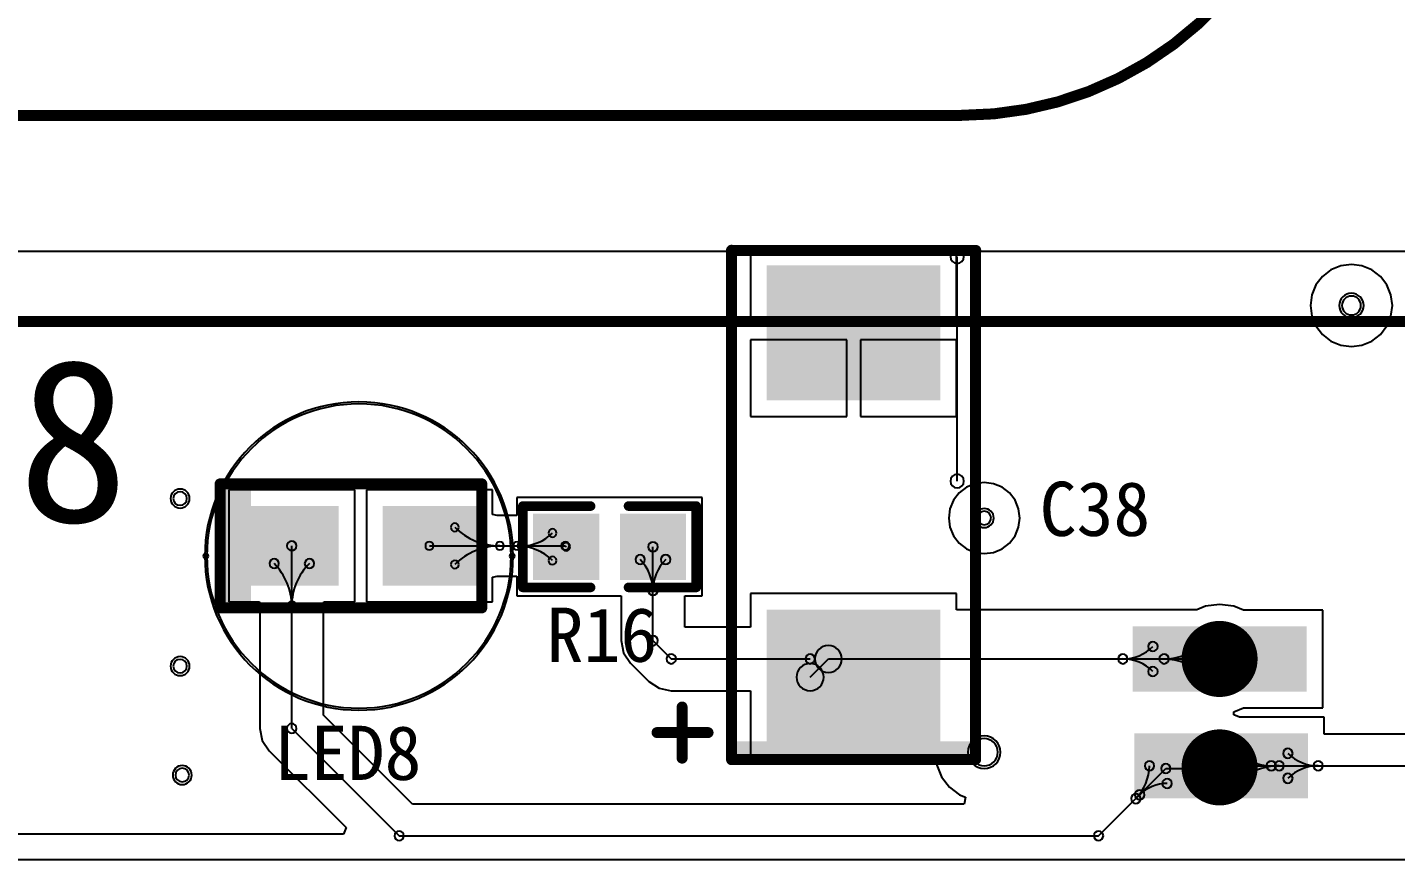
# Model space of a CAD drawing. Header units: inches. Extents: x 32166 to 34772, y 2386 to 4229.
# Drawn here: x 32988.6 to 33097.6, y 3806.7 to 3873 of the extents above; entities that cross this region are included whole.
import ezdxf

# ---------------------------------------------------------------- set-up
doc = ezdxf.new("R2010")
doc.units = ezdxf.units.IN
doc.header["$LTSCALE"] = 0.64311
doc.header["$MEASUREMENT"] = 0
for name, color, linetype in [('KEEPOUTLAYER', 6, 'CONTINUOUS'), ('MULTILAYER', 9, 'CONTINUOUS'), ('TOPLAYER', 1, 'CONTINUOUS'), ('TOPOVERLAY', 2, 'CONTINUOUS'), ('TOPPASTE', 8, 'CONTINUOUS'), ('TOPSOLDER', 216, 'CONTINUOUS')]:
    doc.layers.add(name, color=color, linetype=linetype)
doc.styles.get("Standard").update_dxf_attribs({"font": 'txt', "width": 0.8})

msp = doc.modelspace()

# ---------------------------------------------------------------- linework, layer by layer
at = {"layer": 'KEEPOUTLAYER'}
msp.add_line((32893.17, 3806.73), (34340.37, 3806.73), dxfattribs=at)
at = {"layer": 'MULTILAYER', "const_width": 2.59}
for points in [[(33084.85, 3822.72, 1), (33082.25, 3822.72, 1)], [(33084.85, 3814.08, 1), (33082.25, 3814.08, 1)]]:
    msp.add_lwpolyline(points, format="xyb", close=True, dxfattribs=at)
at = {"layer": 'MULTILAYER'}
for centre, radius, start, end in [((33094.05, 3850.88), 0.756, 0, 180), ((33094.05, 3850.88), 0.756, 180, 0), ((33000.74, 3835.5), 0.54, 0, 180), ((33000.74, 3835.5), 0.54, 180, 0), ((33064.8, 3833.95), 0.54, 0, 180), ((33064.8, 3833.95), 0.54, 180, 0), ((33000.74, 3822.15), 0.54, 0, 180), ((33000.74, 3822.15), 0.54, 180, 0), ((33064.8, 3815.29), 1.08, 0, 180), ((33064.8, 3815.29), 1.08, 180, 0), ((33000.91, 3813.47), 0.54, 0, 180), ((33000.91, 3813.47), 0.54, 180, 0)]:
    msp.add_arc(centre, radius, start, end, dxfattribs=at)
at = {"layer": 'TOPLAYER'}
for p, q in [((32957.25, 3855.2), (33046.18, 3855.2)), ((33046.18, 3855.2), (33046.18, 3849.25)), ((33062.6, 3849.25), (33062.6, 3855.2)), ((33062.6, 3855.2), (33107.74, 3855.2)), ((33062.64, 3836.89), (33062.64, 3854.77)), ((33091.74, 3853.19), (33091.22, 3852.52)), ((33092.41, 3853.71), (33091.74, 3853.19)), ((33093.2, 3854.04), (33092.41, 3853.71)), ((33094.05, 3854.15), (33093.2, 3854.04)), ((33094.89, 3854.04), (33094.05, 3854.15)), ((33095.68, 3853.71), (33094.89, 3854.04)), ((33096.36, 3853.19), (33095.68, 3853.71)), ((33096.88, 3852.52), (33096.36, 3853.19)), ((33091.22, 3852.52), (33090.89, 3851.73)), ((33097.2, 3851.73), (33096.88, 3852.52)), ((33090.89, 3851.73), (33090.78, 3850.88)), ((33097.32, 3850.88), (33097.2, 3851.73)), ((33090.78, 3850.88), (33090.89, 3850.04)), ((33090.89, 3850.04), (33091.22, 3849.25)), ((33096.88, 3849.25), (33097.2, 3850.04)), ((33097.2, 3850.04), (33097.32, 3850.88)), ((33046.18, 3849.25), (33062.6, 3849.25)), ((33091.22, 3849.25), (33091.74, 3848.57)), ((33096.36, 3848.57), (33096.88, 3849.25)), ((33053.84, 3848.15), (33046.18, 3848.15)), ((33046.18, 3848.15), (33046.18, 3842.03)), ((33053.84, 3842.03), (33053.84, 3848.15)), ((33062.6, 3848.15), (33054.94, 3848.15)), ((33054.94, 3848.15), (33054.94, 3842.03)), ((33062.6, 3842.03), (33062.6, 3848.15)), ((33091.74, 3848.57), (33092.41, 3848.05)), ((33092.41, 3848.05), (33093.2, 3847.73)), ((33093.2, 3847.73), (33094.05, 3847.61)), ((33094.05, 3847.61), (33094.89, 3847.73)), ((33094.89, 3847.73), (33095.68, 3848.05)), ((33095.68, 3848.05), (33096.36, 3848.57)), ((33046.18, 3842.03), (33053.84, 3842.03)), ((33054.94, 3842.03), (33062.6, 3842.03)), ((33064.8, 3836.78), (33064.07, 3836.68)), ((33065.53, 3836.68), (33064.8, 3836.78)), ((33014.65, 3836.2), (33004.61, 3836.2)), ((33004.61, 3836.2), (33004.61, 3827.26)), ((33014.65, 3827.26), (33014.65, 3836.2)), ((33025.62, 3836.2), (33015.58, 3836.2)), ((33015.58, 3836.2), (33015.58, 3827.26)), ((33025.62, 3834.23), (33025.62, 3836.2)), ((33062.8, 3835.95), (33062.35, 3835.36)), ((33063.38, 3836.4), (33062.8, 3835.95)), ((33064.07, 3836.68), (33063.38, 3836.4)), ((33066.22, 3836.4), (33065.53, 3836.68)), ((33066.8, 3835.95), (33066.22, 3836.4)), ((33067.25, 3835.36), (33066.8, 3835.95)), ((33042.33, 3835.58), (33027.57, 3835.58)), ((33027.57, 3835.58), (33027.57, 3834.15)), ((33042.33, 3827.74), (33042.33, 3835.58)), ((33062.06, 3834.68), (33061.97, 3833.95)), ((33062.35, 3835.36), (33062.06, 3834.68)), ((33067.54, 3834.68), (33067.25, 3835.36)), ((33067.63, 3833.95), (33067.54, 3834.68)), ((33025.99, 3834.15), (33025.62, 3834.23)), ((33027.57, 3834.15), (33025.99, 3834.15)), ((33061.97, 3833.95), (33062.06, 3833.21)), ((33067.54, 3833.21), (33067.63, 3833.95)), ((33062.06, 3833.21), (33062.35, 3832.53)), ((33062.35, 3832.53), (33062.8, 3831.94)), ((33066.8, 3831.94), (33067.25, 3832.53)), ((33067.25, 3832.53), (33067.54, 3833.21)), ((33009.63, 3817.19), (33009.63, 3831.73)), ((33020.6, 3831.73), (33031.42, 3831.73)), ((33031.42, 3831.73), (33031.49, 3831.66)), ((33038.41, 3824.18), (33038.41, 3831.66)), ((33062.8, 3831.94), (33063.38, 3831.49)), ((33063.38, 3831.49), (33064.07, 3831.21)), ((33065.53, 3831.21), (33066.22, 3831.49)), ((33066.22, 3831.49), (33066.8, 3831.94)), ((33064.07, 3831.21), (33064.8, 3831.12)), ((33064.8, 3831.12), (33065.53, 3831.21)), ((33025.62, 3829.23), (33025.99, 3829.31)), ((33025.62, 3827.26), (33025.62, 3829.23)), ((33025.99, 3829.31), (33027.57, 3829.31)), ((33027.57, 3829.31), (33027.57, 3827.74)), ((33004.61, 3827.26), (33007.07, 3827.26)), ((33007.07, 3827.26), (33007.1, 3827.12)), ((33007.1, 3827.12), (33007.1, 3817.19)), ((33012.16, 3827.12), (33012.19, 3827.26)), ((33012.16, 3818.24), (33012.16, 3827.12)), ((33012.19, 3827.26), (33014.65, 3827.26)), ((33015.58, 3827.26), (33025.62, 3827.26)), ((33027.57, 3827.74), (33035.87, 3827.74)), ((33035.87, 3827.74), (33035.87, 3824.18)), ((33040.94, 3825.25), (33040.94, 3827.74)), ((33040.94, 3827.74), (33042.33, 3827.74)), ((33062.6, 3827.93), (33046.18, 3827.93)), ((33046.18, 3827.93), (33046.18, 3825.25)), ((33062.6, 3826.64), (33062.6, 3827.93)), ((33082.42, 3826.92), (33081.73, 3826.64)), ((33083.55, 3827.07), (33082.42, 3826.92)), ((33084.68, 3826.92), (33083.55, 3827.07)), ((33085.45, 3826.6), (33084.68, 3826.92)), ((33081.73, 3826.64), (33062.6, 3826.64)), ((33091.76, 3826.6), (33085.45, 3826.6)), ((33091.76, 3818.83), (33091.76, 3826.6)), ((33046.18, 3825.25), (33040.94, 3825.25)), ((33035.87, 3824.18), (33035.87, 3824.18)), ((33035.87, 3824.18), (33035.87, 3824.18)), ((33035.87, 3824.18), (33036.07, 3823.22)), ((33038.41, 3824.18), (33039.87, 3822.72)), ((33036.07, 3823.22), (33036.61, 3822.39)), ((33039.87, 3822.72), (33050.93, 3822.72)), ((33050.93, 3821.27), (33052.38, 3822.72)), ((33052.38, 3822.72), (33083.55, 3822.72)), ((33036.61, 3822.39), (33038.08, 3820.92)), ((33038.08, 3820.92), (33038.08, 3820.92)), ((33038.08, 3820.92), (33038.91, 3820.38)), ((33038.91, 3820.38), (33039.87, 3820.18)), ((33039.87, 3820.18), (33046.18, 3820.18)), ((33046.18, 3820.18), (33046.18, 3814.6)), ((33019.24, 3811.16), (33012.16, 3818.24)), ((33084.68, 3818.51), (33085.45, 3818.83)), ((33084.68, 3818.28), (33084.68, 3818.51)), ((33085.14, 3818.09), (33084.68, 3818.28)), ((33085.45, 3818.83), (33091.76, 3818.83)), ((33007.1, 3817.19), (33007.1, 3817.19)), ((33007.1, 3817.19), (33007.1, 3817.19)), ((33007.1, 3817.19), (33007.29, 3816.22)), ((33009.63, 3817.19), (33018.19, 3808.63)), ((33091.89, 3818.09), (33085.14, 3818.09)), ((33091.89, 3816.74), (33091.89, 3818.09)), ((33007.29, 3816.22), (33007.84, 3815.4)), ((33123.61, 3816.74), (33091.89, 3816.74)), ((33007.84, 3815.4), (33013.96, 3809.28)), ((33046.18, 3814.6), (33060.97, 3814.6)), ((33060.97, 3814.6), (33061.01, 3814.27)), ((33061.01, 3814.27), (33061.4, 3813.32)), ((33073.91, 3808.63), (33079.27, 3813.99)), ((33079.27, 3813.99), (33083.55, 3813.99)), ((33083.55, 3814.08), (33083.68, 3814.21)), ((33083.55, 3813.99), (33083.55, 3814.08)), ((33083.68, 3814.21), (33124.89, 3814.21)), ((33061.4, 3813.32), (33062.03, 3812.51)), ((33062.03, 3812.51), (33062.84, 3811.89)), ((33062.84, 3811.89), (33063.3, 3811.7)), ((33063.3, 3811.7), (33063.2, 3811.16)), ((33063.2, 3811.16), (33019.24, 3811.16)), ((33013.75, 3808.77), (32943.54, 3808.77)), ((33013.96, 3809.28), (33013.75, 3808.77)), ((33018.19, 3808.63), (33073.91, 3808.63))]:
    msp.add_line(p, q, dxfattribs=at)
at = {"layer": 'TOPLAYER', "const_width": 2.59}
for points in [[(33084.85, 3822.72, 1), (33082.25, 3822.72, 1)], [(33084.85, 3814.08, 1), (33082.25, 3814.08, 1)]]:
    msp.add_lwpolyline(points, format="xyb", close=True, dxfattribs=at)
at = {"layer": 'TOPLAYER'}
for centre, radius, start, end in [((33062.64, 3854.77), 0.54, 0, 180), ((33062.64, 3854.77), 0.54, 180, 0), ((33094.05, 3850.88), 0.756, 0, 180), ((33094.05, 3850.88), 0.756, 180, 0), ((33062.64, 3836.89), 0.54, 0, 180), ((33062.64, 3836.89), 0.54, 180, 0), ((33000.74, 3835.5), 0.54, 0, 180), ((33000.74, 3835.5), 0.54, 180, 0), ((33022.63, 3833.21), 0.324, 0, 180), ((33022.63, 3833.21), 0.324, 0, 180), ((33064.8, 3833.95), 0.54, 0, 180), ((33064.8, 3833.95), 0.54, 180, 0), ((33022.63, 3833.21), 0.324, 180, 0), ((33022.63, 3833.21), 0.324, 180, 0), ((33026.21, 3836.79), 5.06, 224.9999, 269.9999), ((33026.21, 3836.79), 5.06, 224.9999, 269.9999), ((33027.93, 3835.22), 3.49, 270, 315), ((33027.93, 3835.22), 3.49, 270, 315), ((33030.4, 3832.75), 0.324, 0, 180), ((33030.4, 3832.75), 0.324, 0, 180), ((33030.4, 3832.75), 0.324, 180, 0), ((33030.4, 3832.75), 0.324, 180, 0), ((33009.63, 3831.73), 0.378, 0, 180), ((33009.63, 3831.73), 0.378, 180, 0), ((33020.6, 3831.73), 0.324, 0, 180), ((33020.6, 3831.73), 0.324, 180, 0), ((33026.21, 3826.67), 5.06, 90.0001, 135.0001), ((33026.21, 3826.67), 5.06, 90.0001, 135.0001), ((33026.21, 3831.73), 0.324, 0, 180), ((33026.21, 3831.73), 0.324, 0, 180), ((33026.21, 3831.73), 0.324, 0, 180), ((33026.21, 3831.73), 0.324, 0, 180), ((33026.21, 3831.73), 0.324, 180, 0), ((33026.21, 3831.73), 0.324, 180, 0), ((33026.21, 3831.73), 0.324, 180, 0), ((33026.21, 3831.73), 0.324, 180, 0), ((33027.59, 3831.73), 0.324, 0, 180), ((33027.59, 3831.73), 0.324, 0, 180), ((33027.59, 3831.73), 0.324, 180, 0), ((33027.59, 3831.73), 0.324, 180, 0), ((33027.59, 3827.75), 3.98, 45, 90), ((33027.59, 3827.75), 3.98, 45, 90), ((33027.93, 3831.73), 0.324, 0, 180), ((33027.93, 3831.73), 0.324, 0, 180), ((33027.93, 3831.73), 0.324, 180, 0), ((33027.93, 3831.73), 0.324, 180, 0), ((33031.42, 3831.73), 0.324, 0, 180), ((33031.42, 3831.73), 0.324, 0, 180), ((33031.42, 3831.73), 0.324, 180, 0), ((33031.42, 3831.73), 0.324, 180, 0), ((33031.49, 3831.66), 0.324, 0, 180), ((33031.49, 3831.66), 0.324, 180, 0), ((33038.41, 3831.66), 0.378, 0, 180), ((33038.41, 3831.66), 0.378, 180, 0), ((33008.23, 3830.32), 0.378, 0, 180), ((33008.23, 3830.32), 0.378, 0, 180), ((33008.23, 3830.32), 0.378, 180, 0), ((33008.23, 3830.32), 0.378, 180, 0), ((33004.83, 3826.93), 4.8, 360, 45), ((33004.83, 3826.93), 4.8, 360, 45), ((33014.43, 3826.93), 4.8, 135, 180), ((33014.43, 3826.93), 4.8, 135, 180), ((33011.04, 3830.32), 0.378, 0, 180), ((33011.04, 3830.32), 0.378, 0, 180), ((33011.04, 3830.32), 0.378, 180, 0), ((33011.04, 3830.32), 0.378, 180, 0), ((33022.63, 3830.25), 0.324, 0, 180), ((33022.63, 3830.25), 0.324, 0, 180), ((33022.63, 3830.25), 0.324, 180, 0), ((33022.63, 3830.25), 0.324, 180, 0), ((33030.4, 3830.56), 0.324, 0, 180), ((33030.4, 3830.56), 0.324, 0, 180), ((33030.4, 3830.56), 0.324, 180, 0), ((33030.4, 3830.56), 0.324, 180, 0), ((33037.39, 3830.64), 0.378, 0, 180), ((33037.39, 3830.64), 0.378, 0, 180), ((33037.39, 3830.64), 0.378, 180, 0), ((33037.39, 3830.64), 0.378, 180, 0), ((33034.93, 3828.18), 3.47, 0, 45), ((33034.93, 3828.18), 3.47, 0, 45), ((33041.88, 3828.18), 3.47, 135, 180), ((33041.88, 3828.18), 3.47, 135, 180), ((33039.42, 3830.64), 0.378, 0, 180), ((33039.42, 3830.64), 0.378, 0, 180), ((33039.42, 3830.64), 0.378, 180, 0), ((33039.42, 3830.64), 0.378, 180, 0), ((33038.41, 3828.18), 0.378, 0, 180), ((33038.41, 3828.18), 0.378, 0, 180), ((33038.41, 3828.18), 0.378, 0, 180), ((33038.41, 3828.18), 0.378, 0, 180), ((33038.41, 3828.18), 0.378, 180, 0), ((33038.41, 3828.18), 0.378, 180, 0), ((33038.41, 3828.18), 0.378, 180, 0), ((33038.41, 3828.18), 0.378, 180, 0), ((33009.63, 3826.93), 0.378, 0, 180), ((33009.63, 3826.93), 0.378, 0, 180), ((33009.63, 3826.93), 0.378, 0, 180), ((33009.63, 3826.93), 0.378, 0, 180), ((33009.63, 3826.93), 0.378, 180, 0), ((33009.63, 3826.93), 0.378, 180, 0), ((33009.63, 3826.93), 0.378, 180, 0), ((33009.63, 3826.93), 0.378, 180, 0), ((33038.41, 3824.18), 0.378, 0, 180), ((33038.41, 3824.18), 0.378, 0, 180), ((33038.41, 3824.18), 0.378, 180, 0), ((33038.41, 3824.18), 0.378, 180, 0), ((33052.38, 3822.72), 1.08, 0, 180), ((33052.38, 3822.72), 1.08, 0, 180), ((33075.84, 3826.11), 3.39, 269.9999, 314.9999), ((33078.24, 3823.71), 0.378, 0, 180), ((33078.24, 3823.71), 0.378, 180, 0), ((33079.12, 3827.15), 4.43, 270, 315), ((33079.12, 3827.15), 4.43, 270, 315), ((33082.25, 3824.01), 0.378, 0, 180), ((33082.25, 3824.01), 0.378, 0, 180), ((33082.25, 3824.01), 0.378, 180, 0), ((33082.25, 3824.01), 0.378, 180, 0), ((33083.55, 3822.72), 1.08, 0, 180), ((33000.74, 3822.15), 0.54, 0, 180), ((33039.87, 3822.72), 0.378, 0, 180), ((33039.87, 3822.72), 0.378, 0, 180), ((33039.87, 3822.72), 0.378, 180, 0), ((33039.87, 3822.72), 0.378, 180, 0), ((33050.93, 3822.72), 0.378, 0, 180), ((33050.93, 3822.72), 0.378, 180, 0), ((33052.38, 3822.72), 1.08, 180, 0), ((33052.38, 3822.72), 1.08, 180, 0), ((33075.84, 3822.72), 0.378, 0, 180), ((33075.84, 3822.72), 0.378, 0, 180), ((33075.84, 3822.72), 0.378, 180, 0), ((33075.84, 3822.72), 0.378, 180, 0), ((33075.84, 3819.33), 3.39, 45.0001, 90.0001), ((33079.12, 3822.72), 0.378, 0, 180), ((33079.12, 3822.72), 0.378, 0, 180), ((33079.12, 3822.72), 0.378, 0, 180), ((33079.12, 3822.72), 0.378, 0, 180), ((33079.12, 3822.72), 0.378, 180, 0), ((33079.12, 3822.72), 0.378, 180, 0), ((33079.12, 3822.72), 0.378, 180, 0), ((33079.12, 3822.72), 0.378, 180, 0), ((33079.12, 3818.28), 4.43, 45, 90), ((33079.12, 3818.28), 4.43, 45, 90), ((33083.55, 3822.72), 1.08, 180, 0), ((33000.74, 3822.15), 0.54, 180, 0), ((33050.93, 3821.27), 1.08, 0, 180), ((33078.24, 3821.72), 0.378, 0, 180), ((33078.24, 3821.72), 0.378, 180, 0), ((33082.25, 3821.42), 0.378, 0, 180), ((33082.25, 3821.42), 0.378, 0, 180), ((33050.93, 3821.27), 1.08, 180, 0), ((33082.25, 3821.42), 0.378, 180, 0), ((33082.25, 3821.42), 0.378, 180, 0), ((33009.63, 3817.19), 0.378, 0, 180), ((33009.63, 3817.19), 0.378, 0, 180), ((33009.63, 3817.19), 0.378, 180, 0), ((33009.63, 3817.19), 0.378, 180, 0), ((33064.8, 3815.29), 1.08, 0, 180), ((33064.8, 3815.29), 1.08, 180, 0), ((33084.85, 3815.37), 0.378, 0, 180), ((33084.85, 3815.37), 0.378, 0, 180), ((33084.85, 3815.37), 0.378, 180, 0), ((33084.85, 3815.37), 0.378, 180, 0), ((33087.67, 3818.2), 3.99, 225, 270), ((33087.67, 3818.2), 3.99, 225, 270), ((33088.99, 3815.2), 0.378, 0, 180), ((33088.99, 3815.2), 0.378, 180, 0), ((33091.39, 3817.59), 3.39, 225.0001, 270.0001), ((33000.91, 3813.47), 0.54, 0, 180), ((33074.25, 3814.21), 3.7, 315.0001, 0.0001), ((33077.96, 3814.21), 0.378, 0, 180), ((33077.96, 3814.21), 0.378, 180, 0), ((33079.27, 3813.99), 0.378, 0, 180), ((33079.27, 3813.99), 0.378, 0, 180), ((33079.27, 3813.99), 0.378, 180, 0), ((33079.27, 3813.99), 0.378, 180, 0), ((33083.55, 3814.08), 0.378, 0, 180), ((33083.55, 3814.08), 0.378, 0, 180), ((33083.55, 3813.99), 0.378, 0, 180), ((33083.55, 3813.99), 0.378, 0, 180), ((33083.55, 3814.08), 0.378, 180, 0), ((33083.55, 3814.08), 0.378, 180, 0), ((33083.55, 3813.99), 0.378, 180, 0), ((33083.55, 3813.99), 0.378, 180, 0), ((33083.68, 3814.21), 0.378, 0, 180), ((33083.68, 3814.21), 0.378, 0, 180), ((33083.68, 3814.21), 0.378, 180, 0), ((33083.68, 3814.21), 0.378, 180, 0), ((33088.29, 3809.33), 4.87, 89.9999, 134.9999), ((33088.29, 3809.33), 4.87, 89.9999, 134.9999), ((33087.67, 3814.21), 0.378, 0, 180), ((33087.67, 3814.21), 0.378, 0, 180), ((33087.67, 3814.21), 0.378, 180, 0), ((33087.67, 3814.21), 0.378, 180, 0), ((33088.29, 3814.21), 0.378, 0, 180), ((33088.29, 3814.21), 0.378, 0, 180), ((33088.29, 3814.21), 0.378, 180, 0), ((33088.29, 3814.21), 0.378, 180, 0), ((33091.39, 3810.82), 3.39, 89.9999, 134.9999), ((33091.39, 3814.21), 0.378, 0, 180), ((33091.39, 3814.21), 0.378, 0, 180), ((33091.39, 3814.21), 0.378, 180, 0), ((33091.39, 3814.21), 0.378, 180, 0), ((33000.91, 3813.47), 0.54, 180, 0), ((33079.36, 3809.72), 3.08, 89.9998, 134.9998), ((33079.36, 3812.8), 0.378, 0, 180), ((33079.36, 3812.8), 0.378, 180, 0), ((33084.85, 3812.78), 0.378, 0, 180), ((33084.85, 3812.78), 0.378, 0, 180), ((33084.85, 3812.78), 0.378, 180, 0), ((33084.85, 3812.78), 0.378, 180, 0), ((33088.99, 3813.21), 0.378, 0, 180), ((33088.99, 3813.21), 0.378, 180, 0), ((33076.87, 3811.59), 0.378, 0, 180), ((33077.18, 3811.9), 0.378, 0, 180), ((33077.18, 3811.9), 0.378, 180, 0), ((33076.87, 3811.59), 0.378, 180, 0), ((33018.19, 3808.63), 0.378, 0, 180), ((33018.19, 3808.63), 0.378, 0, 180), ((33018.19, 3808.63), 0.378, 180, 0), ((33018.19, 3808.63), 0.378, 180, 0), ((33073.91, 3808.63), 0.378, 0, 180), ((33073.91, 3808.63), 0.378, 0, 180), ((33073.91, 3808.63), 0.378, 180, 0), ((33073.91, 3808.63), 0.378, 180, 0)]:
    msp.add_arc(centre, radius, start, end, dxfattribs=at)
for points in [[(33060.87, 3843.76), (33060.87, 3853.64), (33047.91, 3843.76), (33047.91, 3853.64)], [(33012.92, 3834.47), (33006.34, 3834.47), (33012.92, 3828.99), (33006.34, 3828.99)], [(33023.9, 3834.47), (33017.31, 3834.47), (33023.9, 3828.99), (33017.31, 3828.99)], [(33029.3, 3829.46), (33033.69, 3829.46), (33029.3, 3833.85), (33033.69, 3833.85)], [(33036.21, 3829.46), (33040.6, 3829.46), (33036.21, 3833.85), (33040.6, 3833.85)], [(33060.87, 3816.33), (33060.87, 3826.21), (33047.91, 3816.33), (33047.91, 3826.21)], [(33077.07, 3824.88), (33077.07, 3820.56), (33090.03, 3824.88), (33090.03, 3820.56)], [(33077.2, 3816.37), (33077.2, 3812.05), (33090.16, 3816.37), (33090.16, 3812.05)]]:
    msp.add_solid(points, dxfattribs=at)
at = {"layer": 'TOPOVERLAY', "const_width": 0.878}
msp.add_lwpolyline([(33091.05, 3894.11, -0.414214), (33062.97, 3866.03)], format="xyb", dxfattribs=at)
at = {"layer": 'TOPOVERLAY'}
for points, const_width in [([(32966.64, 3866.03), (33062.97, 3866.03)], 0.878), ([(33044.67, 3834.98), (33044.67, 3855.28)], 0.878), ([(33044.67, 3855.28), (33044.68, 3855.27)], 0.878), ([(33044.68, 3855.27), (33064.1, 3855.27)], 0.878), ([(33064.1, 3855.27), (33064.11, 3855.26)], 0.878), ([(33064.11, 3855.26), (33064.12, 3855.27)], 0.878), ([(33064.11, 3834.98), (33064.11, 3855.26)], 0.878), ([(32931, 3849.61), (33098.61, 3849.61)], 0.878), ([(33003.93, 3826.79), (33003.93, 3836.67)], 0.878), ([(33003.93, 3836.67), (33012.16, 3836.67)], 0.878), ([(33012.16, 3836.67), (33016.54, 3836.67)], 0.878), ([(33016.54, 3836.67), (33024.77, 3836.67)], 0.878), ([(33024.77, 3826.79), (33024.77, 3836.67)], 0.878), ([(33028.04, 3834.9), (33033.44, 3834.9)], 0.768), ([(33028.04, 3828.42), (33028.04, 3834.9)], 0.768), ([(33036.46, 3834.9), (33041.86, 3834.9)], 0.768), ([(33041.86, 3828.42), (33041.86, 3834.9)], 0.768), ([(33044.67, 3823.25), (33044.67, 3834.98)], 0.878), ([(33064.11, 3814.71), (33064.11, 3834.98)], 0.878), ([(33028.04, 3828.42), (33033.44, 3828.42)], 0.768), ([(33036.46, 3828.42), (33041.86, 3828.42)], 0.768), ([(33003.93, 3826.79), (33012.16, 3826.79)], 0.878), ([(33012.16, 3826.79), (33016.54, 3826.79)], 0.878), ([(33016.54, 3826.79), (33024.77, 3826.79)], 0.878), ([(33044.67, 3814.7), (33044.67, 3823.25)], 0.878), ([(33040.73, 3814.82), (33040.73, 3818.9)], 0.878), ([(33038.73, 3816.85), (33042.8, 3816.85)], 0.878), ([(33044.67, 3814.7), (33044.68, 3814.71)], 0.878), ([(33044.68, 3814.71), (33064.11, 3814.71)], 0.878)]:
    msp.add_lwpolyline(points, dxfattribs=dict(at, const_width=const_width))
for points, const_width in [([(33062.97, 3866.25, 1), (33062.97, 3865.81, 1)], 0.439), ([(33062.97, 3866.25, 1), (33062.97, 3865.81, 1)], 0.439), ([(33044.67, 3855.06, 1), (33044.67, 3855.5, 1)], 0.439), ([(33044.67, 3855.06, 1), (33044.67, 3855.5, 1)], 0.439), ([(33044.68, 3855.05, 1), (33044.68, 3855.49, 1)], 0.439), ([(33044.68, 3855.05, 1), (33044.68, 3855.49, 1)], 0.439), ([(33064.1, 3855.05, 1), (33064.1, 3855.49, 1)], 0.439), ([(33064.1, 3855.05, 1), (33064.1, 3855.49, 1)], 0.439), ([(33064.11, 3855.04, 1), (33064.11, 3855.48, 1)], 0.439), ([(33064.11, 3855.04, 1), (33064.11, 3855.48, 1)], 0.439), ([(33064.11, 3855.04, 1), (33064.11, 3855.48, 1)], 0.439), ([(33064.12, 3855.05, 1), (33064.12, 3855.49, 1)], 0.439), ([(33003.71, 3836.67, 1), (33004.15, 3836.67, 1)], 0.439), ([(33003.71, 3836.67, 1), (33004.15, 3836.67, 1)], 0.439), ([(33011.94, 3836.67, 1), (33012.37, 3836.67, 1)], 0.439), ([(33011.94, 3836.67, 1), (33012.37, 3836.67, 1)], 0.439), ([(33016.32, 3836.67, 1), (33016.76, 3836.67, 1)], 0.439), ([(33016.32, 3836.67, 1), (33016.76, 3836.67, 1)], 0.439), ([(33024.55, 3836.67, 1), (33024.99, 3836.67, 1)], 0.439), ([(33024.55, 3836.67, 1), (33024.99, 3836.67, 1)], 0.439), ([(33028.04, 3835.09, 1), (33028.04, 3834.71, 1)], 0.384), ([(33028.04, 3835.09, 1), (33028.04, 3834.71, 1)], 0.384), ([(33033.44, 3835.09, 1), (33033.44, 3834.71, 1)], 0.384), ([(33036.46, 3835.09, 1), (33036.46, 3834.71, 1)], 0.384), ([(33041.86, 3835.09, 1), (33041.86, 3834.71, 1)], 0.384), ([(33041.86, 3835.09, 1), (33041.86, 3834.71, 1)], 0.384), ([(33044.67, 3834.76, 1), (33044.67, 3835.2, 1)], 0.439), ([(33044.67, 3834.76, 1), (33044.67, 3835.2, 1)], 0.439), ([(33064.11, 3834.76, 1), (33064.11, 3835.2, 1)], 0.439), ([(33064.11, 3834.76, 1), (33064.11, 3835.2, 1)], 0.439), ([(33028.04, 3828.61, 1), (33028.04, 3828.23, 1)], 0.384), ([(33028.04, 3828.61, 1), (33028.04, 3828.23, 1)], 0.384), ([(33033.44, 3828.61, 1), (33033.44, 3828.23, 1)], 0.384), ([(33036.46, 3828.61, 1), (33036.46, 3828.23, 1)], 0.384), ([(33041.86, 3828.61, 1), (33041.86, 3828.23, 1)], 0.384), ([(33041.86, 3828.61, 1), (33041.86, 3828.23, 1)], 0.384), ([(33003.71, 3826.79, 1), (33004.15, 3826.79, 1)], 0.439), ([(33003.71, 3826.79, 1), (33004.15, 3826.79, 1)], 0.439), ([(33011.94, 3826.79, 1), (33012.37, 3826.79, 1)], 0.439), ([(33011.94, 3826.79, 1), (33012.37, 3826.79, 1)], 0.439), ([(33016.32, 3826.79, 1), (33016.76, 3826.79, 1)], 0.439), ([(33016.32, 3826.79, 1), (33016.76, 3826.79, 1)], 0.439), ([(33024.55, 3826.79, 1), (33024.99, 3826.79, 1)], 0.439), ([(33024.55, 3826.79, 1), (33024.99, 3826.79, 1)], 0.439), ([(33044.67, 3823.03, 1), (33044.67, 3823.47, 1)], 0.439), ([(33044.67, 3823.03, 1), (33044.67, 3823.47, 1)], 0.439), ([(33040.73, 3818.68, 1), (33040.73, 3819.11, 1)], 0.439), ([(33038.73, 3816.64, 1), (33038.73, 3817.07, 1)], 0.439), ([(33042.8, 3816.64, 1), (33042.8, 3817.07, 1)], 0.439), ([(33040.73, 3814.6, 1), (33040.73, 3815.04, 1)], 0.439), ([(33044.67, 3814.48, 1), (33044.67, 3814.92, 1)], 0.439), ([(33044.67, 3814.48, 1), (33044.67, 3814.92, 1)], 0.439), ([(33044.68, 3814.49, 1), (33044.68, 3814.93, 1)], 0.439), ([(33044.68, 3814.49, 1), (33044.68, 3814.93, 1)], 0.439), ([(33064.11, 3814.49, 1), (33064.11, 3814.93, 1)], 0.439), ([(33064.11, 3814.49, 1), (33064.11, 3814.93, 1)], 0.439)]:
    msp.add_lwpolyline(points, format="xyb", close=True, dxfattribs=dict(at, const_width=const_width))
for centre, radius, start, end in [((33014.99, 3830.92), 12.28, 0, 180), ((33014.99, 3830.92), 12.12, 0, 180), ((33002.71, 3830.92), 0.137, 0, 180), ((33002.71, 3830.92), 0.137, 180, 0), ((33014.99, 3830.92), 12.28, 180, 0), ((33002.87, 3830.92), 0.137, 0, 180), ((33002.87, 3830.92), 0.137, 180, 0), ((33014.99, 3830.92), 12.12, 180, 0), ((33027.11, 3830.92), 0.137, 0, 180), ((33027.11, 3830.92), 0.137, 180, 0), ((33027.27, 3830.92), 0.137, 0, 180), ((33027.27, 3830.92), 0.137, 180, 0)]:
    msp.add_arc(centre, radius, start, end, dxfattribs=at)
for points in [[(33003.99, 3826.8), (33006.4, 3826.8), (33003.99, 3836.68), (33006.4, 3836.68)], [(33064.11, 3814.71), (33064.11, 3816.17), (33044.68, 3814.71), (33044.68, 3816.17)]]:
    msp.add_solid(points, dxfattribs=at)
at = {"layer": 'TOPPASTE'}
for points in [[(33060.87, 3843.76), (33060.87, 3853.64), (33047.91, 3843.76), (33047.91, 3853.64)], [(33012.92, 3834.47), (33006.34, 3834.47), (33012.92, 3828.99), (33006.34, 3828.99)], [(33023.9, 3834.47), (33017.31, 3834.47), (33023.9, 3828.99), (33017.31, 3828.99)], [(33029.3, 3829.46), (33033.69, 3829.46), (33029.3, 3833.85), (33033.69, 3833.85)], [(33036.21, 3829.46), (33040.6, 3829.46), (33036.21, 3833.85), (33040.6, 3833.85)], [(33060.87, 3816.33), (33060.87, 3826.21), (33047.91, 3816.33), (33047.91, 3826.21)], [(33077.07, 3824.88), (33077.07, 3820.56), (33090.03, 3824.88), (33090.03, 3820.56)], [(33077.2, 3816.37), (33077.2, 3812.05), (33090.16, 3816.37), (33090.16, 3812.05)]]:
    msp.add_solid(points, dxfattribs=at)
at = {"layer": 'TOPSOLDER', "const_width": 3.03}
for points in [[(33085.06, 3822.72, 1), (33082.03, 3822.72, 1)], [(33085.06, 3814.08, 1), (33082.03, 3814.08, 1)]]:
    msp.add_lwpolyline(points, format="xyb", close=True, dxfattribs=at)
at = {"layer": 'TOPSOLDER'}
for centre, radius, start, end in [((33094.05, 3850.88), 0.975, 0, 180), ((33094.05, 3850.88), 0.975, 180, 0), ((33000.74, 3835.5), 0.759, 0, 180), ((33000.74, 3835.5), 0.759, 180, 0), ((33064.8, 3833.95), 0.759, 0, 180), ((33064.8, 3833.95), 0.759, 180, 0), ((33000.74, 3822.15), 0.759, 0, 180), ((33000.74, 3822.15), 0.759, 180, 0), ((33064.8, 3815.29), 1.3, 0, 180), ((33064.8, 3815.29), 1.3, 180, 0), ((33000.91, 3813.47), 0.759, 0, 180), ((33000.91, 3813.47), 0.759, 180, 0)]:
    msp.add_arc(centre, radius, start, end, dxfattribs=at)
for points in [[(33061.31, 3843.32), (33061.31, 3854.08), (33047.47, 3843.32), (33047.47, 3854.08)], [(33013.36, 3834.91), (33005.9, 3834.91), (33013.36, 3828.55), (33005.9, 3828.55)], [(33024.33, 3834.91), (33016.87, 3834.91), (33024.33, 3828.55), (33016.87, 3828.55)], [(33028.86, 3829.02), (33034.13, 3829.02), (33028.86, 3834.29), (33034.13, 3834.29)], [(33035.77, 3829.02), (33041.04, 3829.02), (33035.77, 3834.29), (33041.04, 3834.29)], [(33061.31, 3815.89), (33061.31, 3826.65), (33047.47, 3815.89), (33047.47, 3826.65)], [(33076.63, 3825.31), (33076.63, 3820.12), (33090.47, 3825.31), (33090.47, 3820.12)], [(33076.76, 3816.8), (33076.76, 3811.61), (33090.6, 3816.8), (33090.6, 3811.61)]]:
    msp.add_solid(points, dxfattribs=at)

# ---------------------------------------------------------------- texts
at = {"layer": 'TOPOVERLAY'}
for s, height, p in [('P8', 12.96, (32979.01, 3833.65)), ('C38', 4.32, (33069.21, 3832.52)), ('R16', 4.32, (33029.94, 3822.49)), ('LED8', 4.32, (33008.21, 3813.08))]:
    msp.add_text(s, height=height, rotation=360, dxfattribs=at).set_placement(p)

doc.saveas('drawing.dxf')
